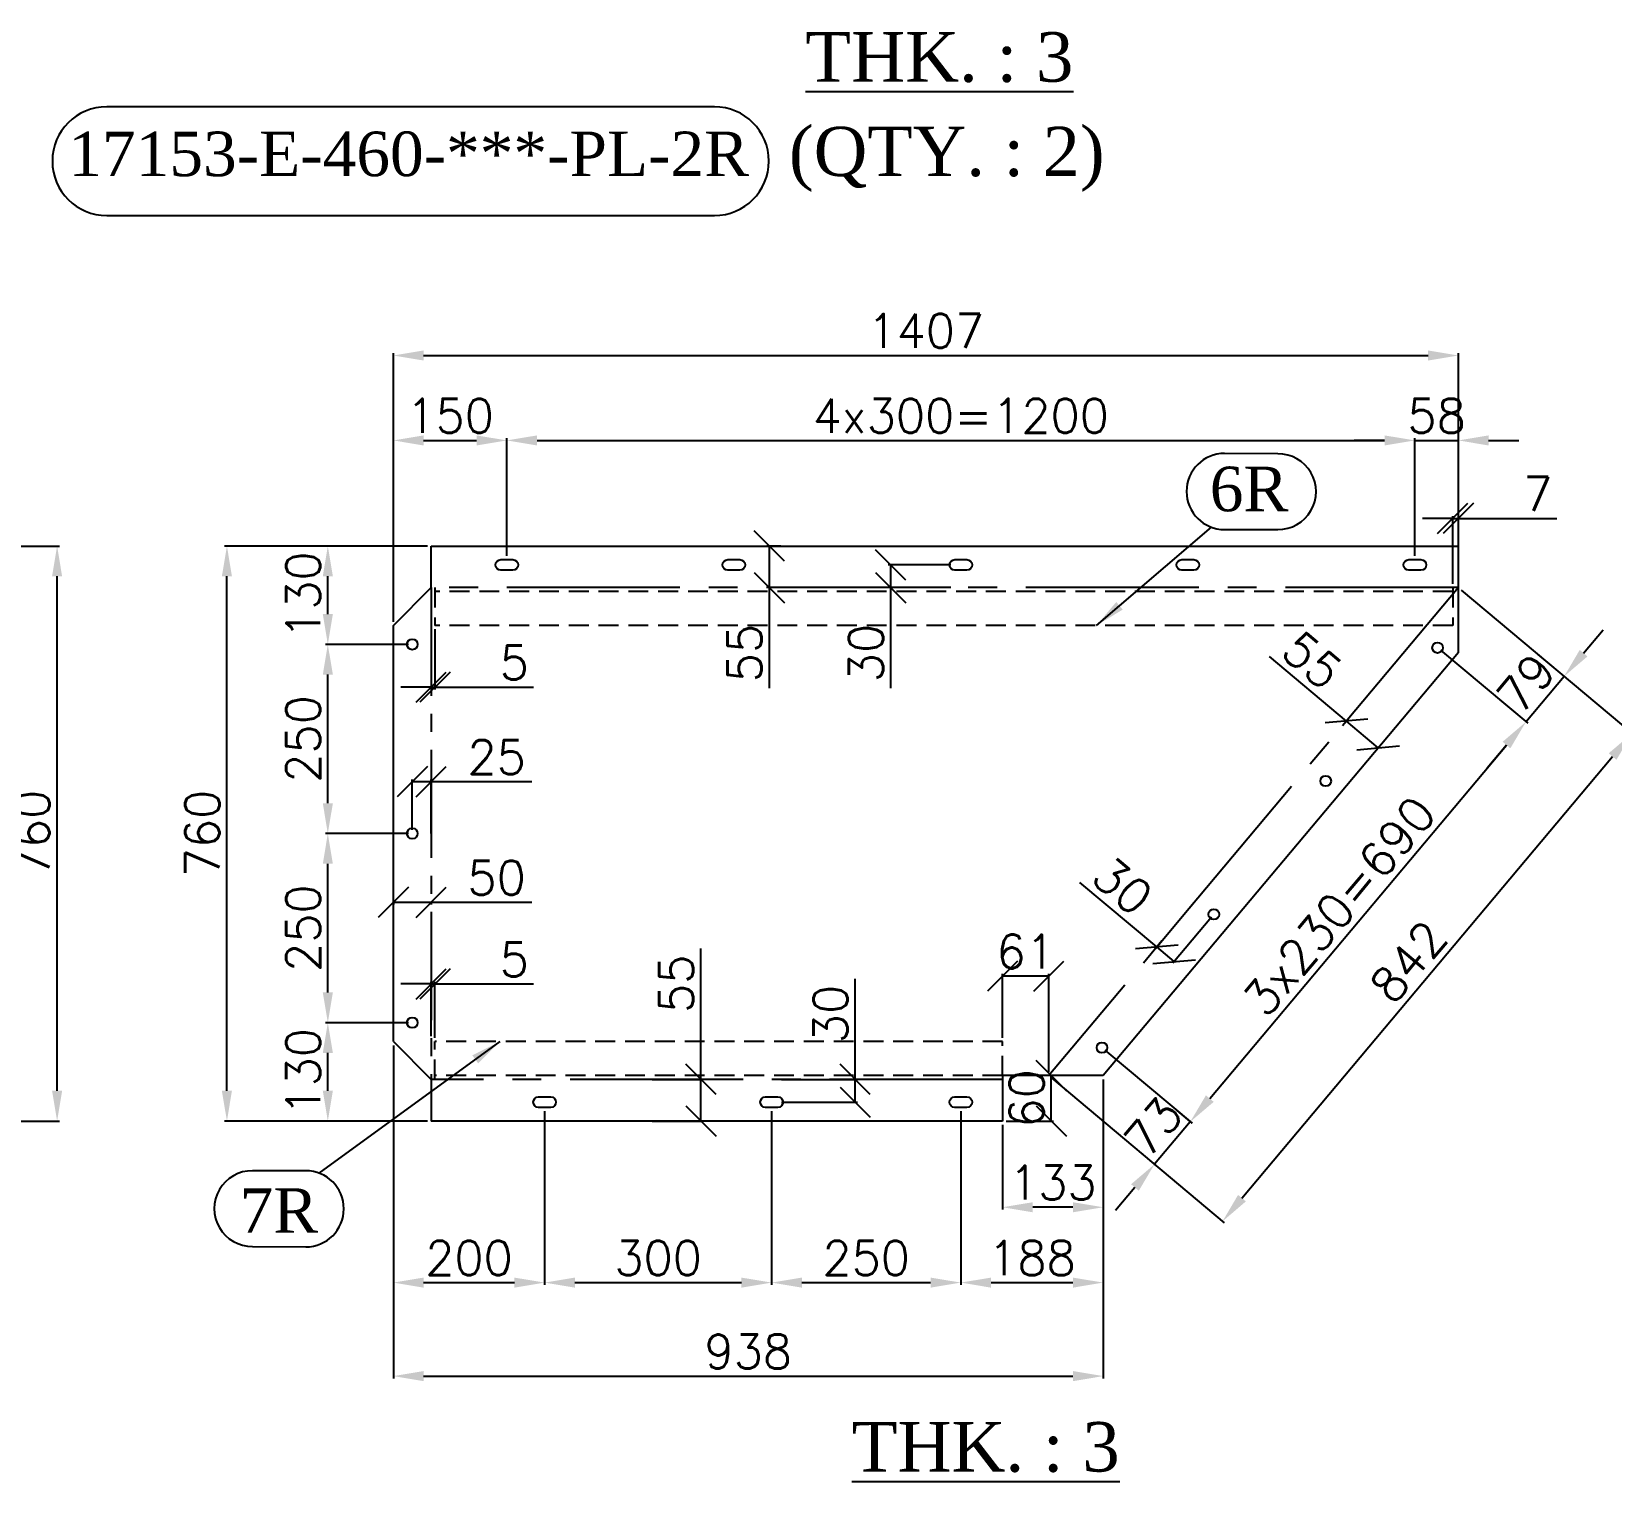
# Model space of a CAD drawing. Header units: inches. Extents: x 212980 to 238967, y -33384 to 2238.
# Drawn here: x 227703 to 229791, y -18086 to -16170 of the extents above; entities that cross this region are included whole.
import ezdxf
from ezdxf.enums import TextEntityAlignment as Align

# ---------------------------------------------------------------- set-up
doc = ezdxf.new("R2010")
doc.units = ezdxf.units.IN
doc.header["$LTSCALE"] = 15
doc.header["$MEASUREMENT"] = 0
for name, pattern in [('CENTER', [50.8, 31.75, -6.35, 6.35, -6.35]), ('CENTER2', [28.575, 19.05, -3.175, 3.175, -3.175]), ('HIDDEN', [0.375, 0.25, -0.125])]:
    doc.linetypes.add(name, pattern=pattern)
doc.layers.get('Defpoints').update_dxf_attribs({"lineweight": 0})
doc.layers.add('2', color=3, linetype='CENTER')
doc.layers.add('5', color=8, linetype='Continuous')
doc.styles.add('ROMANS', font='ROMANS.shx')
doc.styles.add('style7', font='times.ttf', dxfattribs={"height": 24})
doc.dimstyles.new('11', dxfattribs={"dimtxt": 45, "dimasz": 40, "dimexe": 3, "dimexo": 5, "dimgap": 10, "dimtad": 1, "dimdec": 0, "dimdsep": 46, "dimtxsty": 'ROMANS', "dimcen": 2.5, "dimclrd": 6, "dimclre": 6, "dimclrt": 2, "dimadec": 0, "dimazin": 0, "dimtfac": 1, "dimtdec": 0, "dimtmove": 0, "dimatfit": 3, "dimfxl": 1, "dimarcsym": 0})

# ---------------------------------------------------------------- blocks, each defined once
blk = doc.blocks.new('*D309')
at = {"color": 6, "lineweight": -2, "ltscale": 200, "transparency": 16777216}
for p, q in [((227527.7, -16849.6), (227739.7, -16849.6)), ((227736.7, -17569.6), (227736.7, -16889.6)), ((227537.6, -17609.6), (227739.7, -17609.6))]:
    blk.add_line(p, q, dxfattribs=at)
at = {"color": 6, "ltscale": 200, "transparency": 16777216}
for points in [[(227730, -16889.6), (227743.3, -16889.6), (227736.7, -16849.6)], [(227730, -17569.6), (227743.3, -17569.6), (227736.7, -17609.6)]]:
    blk.add_solid(points, dxfattribs=at)
at = {"layer": 'Defpoints', "color": 0, "ltscale": 200, "transparency": 16777216}
for p in [(227522.7, -16849.6), (227736.7, -16849.6), (227532.6, -17609.6)]:
    blk.add_point(p, dxfattribs=at)
at = {"color": 2, "ltscale": 200, "transparency": 16777216, "insert": (227704.2, -17229.6), "char_height": 45, "attachment_point": 5, "rotation": 90, "style": 'ROMANS'}
blk.add_mtext('760', dxfattribs=at)
blk = doc.blocks.new('*D346')
at = {"color": 6, "lineweight": -2, "ltscale": 200, "transparency": 16777216}
for p, q in [((228181, -16949.6), (228181, -16707)), ((228221, -16710), (228290.9, -16710)), ((228330.9, -16862.6), (228330.9, -16707))]:
    blk.add_line(p, q, dxfattribs=at)
at = {"color": 6, "ltscale": 200, "transparency": 16777216}
for points in [[(228221, -16703.4), (228221, -16716.7), (228181, -16710)], [(228290.9, -16703.4), (228290.9, -16716.7), (228330.9, -16710)]]:
    blk.add_solid(points, dxfattribs=at)
at = {"layer": 'Defpoints', "color": 0, "ltscale": 200, "transparency": 16777216}
for p in [(228330.9, -16710), (228330.9, -16867.6), (228181, -16954.6)]:
    blk.add_point(p, dxfattribs=at)
at = {"color": 2, "ltscale": 200, "transparency": 16777216, "insert": (228256, -16677.5), "char_height": 45, "attachment_point": 5, "style": 'ROMANS'}
blk.add_mtext('150', dxfattribs=at)
blk = doc.blocks.new('*D347')
at = {"color": 6, "lineweight": -2, "ltscale": 200, "transparency": 16777216}
for p, q in [((228330.9, -16793.6), (228330.9, -16707)), ((228370.9, -16710), (229490.9, -16710)), ((229530.9, -16862.6), (229530.9, -16707))]:
    blk.add_line(p, q, dxfattribs=at)
at = {"color": 6, "ltscale": 200, "transparency": 16777216}
for points in [[(228370.9, -16703.4), (228370.9, -16716.7), (228330.9, -16710)], [(229490.9, -16703.4), (229490.9, -16716.7), (229530.9, -16710)]]:
    blk.add_solid(points, dxfattribs=at)
at = {"layer": 'Defpoints', "color": 0, "ltscale": 200, "transparency": 16777216}
for p in [(229530.9, -16710), (228330.9, -16798.6), (229530.9, -16867.6)]:
    blk.add_point(p, dxfattribs=at)
at = {"color": 2, "ltscale": 200, "transparency": 16777216, "insert": (228930.9, -16677.5), "char_height": 45, "attachment_point": 5, "style": 'ROMANS'}
blk.add_mtext('4x300=1200', dxfattribs=at)
blk = doc.blocks.new('*D348')
at = {"color": 6, "lineweight": -2, "ltscale": 200, "transparency": 16777216}
for p, q in [((229490.9, -16710), (229450.9, -16710)), ((229530.9, -16862.6), (229530.9, -16707)), ((229530.9, -16710), (229588.4, -16710)), ((229588.4, -16844.6), (229588.4, -16707)), ((229628.4, -16710), (229668.4, -16710))]:
    blk.add_line(p, q, dxfattribs=at)
at = {"color": 6, "ltscale": 200, "transparency": 16777216}
for points in [[(229490.9, -16703.4), (229490.9, -16716.7), (229530.9, -16710)], [(229628.4, -16703.4), (229628.4, -16716.7), (229588.4, -16710)]]:
    blk.add_solid(points, dxfattribs=at)
at = {"layer": 'Defpoints', "color": 0, "ltscale": 200, "transparency": 16777216}
for p in [(229588.4, -16710), (229530.9, -16867.6), (229588.4, -16849.6)]:
    blk.add_point(p, dxfattribs=at)
at = {"color": 2, "ltscale": 200, "transparency": 16777216, "insert": (229559.7, -16677.5), "char_height": 45, "attachment_point": 5, "style": 'ROMANS'}
blk.add_mtext('58', dxfattribs=at)
blk = doc.blocks.new('*D341')
at = {"color": 6, "lineweight": -2, "ltscale": 200, "transparency": 16777216}
for p, q in [((228181, -16762.5), (228181, -16594.8)), ((229588.4, -16762.5), (229588.4, -16594.8)), ((228221, -16597.8), (229548.4, -16597.8))]:
    blk.add_line(p, q, dxfattribs=at)
at = {"color": 6, "ltscale": 200, "transparency": 16777216}
for points in [[(228221, -16591.1), (228221, -16604.4), (228181, -16597.8)], [(229548.4, -16591.1), (229548.4, -16604.4), (229588.4, -16597.8)]]:
    blk.add_solid(points, dxfattribs=at)
at = {"layer": 'Defpoints', "color": 0, "ltscale": 200, "transparency": 16777216}
for p in [(229588.4, -16597.8), (228181, -16767.5), (229588.4, -16767.5)]:
    blk.add_point(p, dxfattribs=at)
at = {"color": 2, "ltscale": 200, "transparency": 16777216, "insert": (228884.7, -16565.3), "char_height": 45, "attachment_point": 5, "style": 'ROMANS'}
blk.add_mtext('1407', dxfattribs=at)
blk = doc.blocks.new('_Oblique')
at = {"color": 0, "linetype": 'ByBlock', "lineweight": -2}
blk.add_line((-0.5, -0.5), (0.5, 0.5), dxfattribs=at)
blk = doc.blocks.new('*D349')
at = {"color": 6, "lineweight": -2, "ltscale": 200, "transparency": 16777216}
for p, q in [((228917.9, -16874.6), (228835.1, -16874.6)), ((228838.1, -16874.6), (228838.1, -16904.6)), ((228917.9, -16904.6), (228835.1, -16904.6)), ((228838.1, -16904.6), (228838.1, -17037.4))]:
    blk.add_line(p, q, dxfattribs=at)
at = {"layer": 'Defpoints', "color": 0, "ltscale": 200, "transparency": 16777216}
for p in [(228922.9, -16874.6), (228838.1, -16904.6), (228922.9, -16904.6)]:
    blk.add_point(p, dxfattribs=at)
at = {"color": 6, "lineweight": -2, "ltscale": 200, "transparency": 16777216, "xscale": 40, "yscale": 40, "zscale": 40}
for p, rotation in [((228838.1, -16874.6), 90), ((228838.1, -16904.6), 270)]:
    blk.add_blockref('_Oblique', p, dxfattribs=dict(at, rotation=rotation))
at = {"color": 2, "ltscale": 200, "transparency": 16777216, "insert": (228805.6, -16991), "char_height": 45, "attachment_point": 5, "rotation": 90, "style": 'ROMANS'}
blk.add_mtext('30', dxfattribs=at)
blk = doc.blocks.new('*D350')
at = {"color": 6, "lineweight": -2, "ltscale": 200, "transparency": 16777216}
for p, q in [((228206, -17224.6), (228206, -17158)), ((228231, -17229.6), (228231, -17158)), ((228206, -17161), (228231, -17161)), ((228231, -17161), (228363.9, -17161))]:
    blk.add_line(p, q, dxfattribs=at)
at = {"layer": 'Defpoints', "color": 0, "ltscale": 200, "transparency": 16777216}
for p in [(228231, -17161), (228206, -17229.6), (228231, -17234.6)]:
    blk.add_point(p, dxfattribs=at)
at = {"color": 6, "lineweight": -2, "ltscale": 200, "transparency": 16777216, "xscale": 40, "yscale": 40, "zscale": 40, "rotation": 180}
blk.add_blockref('_Oblique', (228206, -17161), dxfattribs=at)
at = {"color": 6, "lineweight": -2, "ltscale": 200, "transparency": 16777216, "xscale": 40, "yscale": 40, "zscale": 40}
blk.add_blockref('_Oblique', (228231, -17161), dxfattribs=at)
at = {"color": 2, "ltscale": 200, "transparency": 16777216, "insert": (228317.5, -17128.5), "char_height": 45, "attachment_point": 5, "style": 'ROMANS'}
blk.add_mtext('25', dxfattribs=at)
blk = doc.blocks.new('*D351')
at = {"color": 6, "lineweight": -2, "ltscale": 200, "transparency": 16777216}
for p, q in [((228181, -17320.5), (228181, -17323.5)), ((228181, -17320.5), (228231, -17320.5)), ((228231, -17320.5), (228231, -17323.5)), ((228231, -17320.5), (228363.9, -17320.5))]:
    blk.add_line(p, q, dxfattribs=at)
at = {"layer": 'Defpoints', "color": 0, "ltscale": 200, "transparency": 16777216}
for p in [(228181, -17315.5), (228231, -17315.5), (228231, -17320.5)]:
    blk.add_point(p, dxfattribs=at)
at = {"color": 6, "lineweight": -2, "ltscale": 200, "transparency": 16777216, "xscale": 40, "yscale": 40, "zscale": 40, "rotation": 180}
blk.add_blockref('_Oblique', (228181, -17320.5), dxfattribs=at)
at = {"color": 6, "lineweight": -2, "ltscale": 200, "transparency": 16777216, "xscale": 40, "yscale": 40, "zscale": 40}
blk.add_blockref('_Oblique', (228231, -17320.5), dxfattribs=at)
at = {"color": 2, "ltscale": 200, "transparency": 16777216, "insert": (228317.5, -17288), "char_height": 45, "attachment_point": 5, "style": 'ROMANS'}
blk.add_mtext('50', dxfattribs=at)
blk = doc.blocks.new('*D352')
at = {"color": 6, "lineweight": -2, "ltscale": 200, "transparency": 16777216}
for p, q in [((228201, -17479.6), (228091.4, -17479.6)), ((228094.4, -17569.6), (228094.4, -17519.6)), ((228226, -17609.6), (228091.4, -17609.6))]:
    blk.add_line(p, q, dxfattribs=at)
at = {"color": 6, "ltscale": 200, "transparency": 16777216}
for points in [[(228087.8, -17519.6), (228101.1, -17519.6), (228094.4, -17479.6)], [(228087.8, -17569.6), (228101.1, -17569.6), (228094.4, -17609.6)]]:
    blk.add_solid(points, dxfattribs=at)
at = {"layer": 'Defpoints', "color": 0, "ltscale": 200, "transparency": 16777216}
for p in [(228094.4, -17479.6), (228206, -17479.6), (228231, -17609.6)]:
    blk.add_point(p, dxfattribs=at)
at = {"color": 2, "ltscale": 200, "transparency": 16777216, "insert": (228061.9, -17544.6), "char_height": 45, "attachment_point": 5, "rotation": 90, "style": 'ROMANS'}
blk.add_mtext('130', dxfattribs=at)
blk = doc.blocks.new('*D353')
at = {"color": 6, "lineweight": -2, "ltscale": 200, "transparency": 16777216}
for p, q in [((228201, -17229.6), (228091.4, -17229.6)), ((228094.4, -17439.6), (228094.4, -17269.6)), ((228201, -17479.6), (228091.4, -17479.6))]:
    blk.add_line(p, q, dxfattribs=at)
at = {"color": 6, "ltscale": 200, "transparency": 16777216}
for points in [[(228087.8, -17269.6), (228101.1, -17269.6), (228094.4, -17229.6)], [(228087.8, -17439.6), (228101.1, -17439.6), (228094.4, -17479.6)]]:
    blk.add_solid(points, dxfattribs=at)
at = {"layer": 'Defpoints', "color": 0, "ltscale": 200, "transparency": 16777216}
for p in [(228094.4, -17229.6), (228206, -17229.6), (228206, -17479.6)]:
    blk.add_point(p, dxfattribs=at)
at = {"color": 2, "ltscale": 200, "transparency": 16777216, "insert": (228061.9, -17354.6), "char_height": 45, "attachment_point": 5, "rotation": 90, "style": 'ROMANS'}
blk.add_mtext('250', dxfattribs=at)
blk = doc.blocks.new('*D354')
at = {"color": 6, "lineweight": -2, "ltscale": 200, "transparency": 16777216}
for p, q in [((228201, -16979.6), (228091.4, -16979.6)), ((228094.4, -17189.6), (228094.4, -17019.6)), ((228201, -17229.6), (228091.4, -17229.6))]:
    blk.add_line(p, q, dxfattribs=at)
at = {"color": 6, "ltscale": 200, "transparency": 16777216}
for points in [[(228087.8, -17019.6), (228101.1, -17019.6), (228094.4, -16979.6)], [(228087.8, -17189.6), (228101.1, -17189.6), (228094.4, -17229.6)]]:
    blk.add_solid(points, dxfattribs=at)
at = {"layer": 'Defpoints', "color": 0, "ltscale": 200, "transparency": 16777216}
for p in [(228094.4, -16979.6), (228206, -16979.6), (228206, -17229.6)]:
    blk.add_point(p, dxfattribs=at)
at = {"color": 2, "ltscale": 200, "transparency": 16777216, "insert": (228061.9, -17104.6), "char_height": 45, "attachment_point": 5, "rotation": 90, "style": 'ROMANS'}
blk.add_mtext('250', dxfattribs=at)
blk = doc.blocks.new('*D355')
at = {"color": 6, "lineweight": -2, "ltscale": 200, "transparency": 16777216}
for p, q in [((228226, -16849.6), (228091.4, -16849.6)), ((228094.4, -16939.6), (228094.4, -16889.6)), ((228201, -16979.6), (228091.4, -16979.6))]:
    blk.add_line(p, q, dxfattribs=at)
at = {"color": 6, "ltscale": 200, "transparency": 16777216}
for points in [[(228087.8, -16889.6), (228101.1, -16889.6), (228094.4, -16849.6)], [(228087.8, -16939.6), (228101.1, -16939.6), (228094.4, -16979.6)]]:
    blk.add_solid(points, dxfattribs=at)
at = {"layer": 'Defpoints', "color": 0, "ltscale": 200, "transparency": 16777216}
for p in [(228094.4, -16849.6), (228231, -16849.6), (228206, -16979.6)]:
    blk.add_point(p, dxfattribs=at)
at = {"color": 2, "ltscale": 200, "transparency": 16777216, "insert": (228061.9, -16914.6), "char_height": 45, "attachment_point": 5, "rotation": 90, "style": 'ROMANS'}
blk.add_mtext('130', dxfattribs=at)
blk = doc.blocks.new('*D342')
at = {"color": 6, "lineweight": -2, "ltscale": 200, "transparency": 16777216}
for p, q in [((228124.7, -16849.6), (227958.1, -16849.6)), ((227961.1, -17569.6), (227961.1, -16889.6)), ((228114.8, -17609.6), (227958.1, -17609.6))]:
    blk.add_line(p, q, dxfattribs=at)
at = {"color": 6, "ltscale": 200, "transparency": 16777216}
for points in [[(227954.4, -16889.6), (227967.7, -16889.6), (227961.1, -16849.6)], [(227954.4, -17569.6), (227967.7, -17569.6), (227961.1, -17609.6)]]:
    blk.add_solid(points, dxfattribs=at)
at = {"layer": 'Defpoints', "color": 0, "ltscale": 200, "transparency": 16777216}
for p in [(227961.1, -16849.6), (228129.7, -16849.6), (228119.8, -17609.6)]:
    blk.add_point(p, dxfattribs=at)
at = {"color": 2, "ltscale": 200, "transparency": 16777216, "insert": (227928.6, -17229.6), "char_height": 45, "attachment_point": 5, "rotation": 90, "style": 'ROMANS'}
blk.add_mtext('760', dxfattribs=at)
blk = doc.blocks.new('*D356')
at = {"color": 6, "lineweight": -2, "ltscale": 200, "transparency": 16777216}
for p, q in [((228181, -17509.6), (228181, -17826.1)), ((228380.9, -17596.6), (228380.9, -17826.1)), ((228221, -17823.1), (228340.9, -17823.1))]:
    blk.add_line(p, q, dxfattribs=at)
at = {"color": 6, "ltscale": 200, "transparency": 16777216}
for points in [[(228221, -17816.5), (228221, -17829.8), (228181, -17823.1)], [(228340.9, -17816.5), (228340.9, -17829.8), (228380.9, -17823.1)]]:
    blk.add_solid(points, dxfattribs=at)
at = {"layer": 'Defpoints', "color": 0, "ltscale": 200, "transparency": 16777216}
for p in [(228181, -17504.6), (228380.9, -17591.6), (228380.9, -17823.1)]:
    blk.add_point(p, dxfattribs=at)
at = {"color": 2, "ltscale": 200, "transparency": 16777216, "insert": (228281, -17790.6), "char_height": 45, "attachment_point": 5, "style": 'ROMANS'}
blk.add_mtext('200', dxfattribs=at)
blk = doc.blocks.new('*D357')
at = {"color": 6, "lineweight": -2, "ltscale": 200, "transparency": 16777216}
for p, q in [((228380.9, -17596.6), (228380.9, -17826.1)), ((228680.9, -17596.6), (228680.9, -17826.1)), ((228420.9, -17823.1), (228640.9, -17823.1))]:
    blk.add_line(p, q, dxfattribs=at)
at = {"color": 6, "ltscale": 200, "transparency": 16777216}
for points in [[(228420.9, -17816.5), (228420.9, -17829.8), (228380.9, -17823.1)], [(228640.9, -17816.5), (228640.9, -17829.8), (228680.9, -17823.1)]]:
    blk.add_solid(points, dxfattribs=at)
at = {"layer": 'Defpoints', "color": 0, "ltscale": 200, "transparency": 16777216}
for p in [(228380.9, -17591.6), (228680.9, -17591.6), (228680.9, -17823.1)]:
    blk.add_point(p, dxfattribs=at)
at = {"color": 2, "ltscale": 200, "transparency": 16777216, "insert": (228530.9, -17790.6), "char_height": 45, "attachment_point": 5, "style": 'ROMANS'}
blk.add_mtext('300', dxfattribs=at)
blk = doc.blocks.new('*D358')
at = {"color": 6, "lineweight": -2, "ltscale": 200, "transparency": 16777216}
for p, q in [((228680.9, -17596.6), (228680.9, -17826.1)), ((228930.9, -17596.6), (228930.9, -17826.1)), ((228720.9, -17823.1), (228890.9, -17823.1))]:
    blk.add_line(p, q, dxfattribs=at)
at = {"color": 6, "ltscale": 200, "transparency": 16777216}
for points in [[(228720.9, -17816.5), (228720.9, -17829.8), (228680.9, -17823.1)], [(228890.9, -17816.5), (228890.9, -17829.8), (228930.9, -17823.1)]]:
    blk.add_solid(points, dxfattribs=at)
at = {"layer": 'Defpoints', "color": 0, "ltscale": 200, "transparency": 16777216}
for p in [(228680.9, -17591.6), (228930.9, -17591.6), (228930.9, -17823.1)]:
    blk.add_point(p, dxfattribs=at)
at = {"color": 2, "ltscale": 200, "transparency": 16777216, "insert": (228805.9, -17790.6), "char_height": 45, "attachment_point": 5, "style": 'ROMANS'}
blk.add_mtext('250', dxfattribs=at)
blk = doc.blocks.new('*D359')
at = {"color": 6, "lineweight": -2, "ltscale": 200, "transparency": 16777216}
for p, q in [((229119, -17554.6), (229119, -17826.1)), ((228930.9, -17596.6), (228930.9, -17826.1)), ((228970.9, -17823.1), (229079, -17823.1))]:
    blk.add_line(p, q, dxfattribs=at)
at = {"color": 6, "ltscale": 200, "transparency": 16777216}
for points in [[(228970.9, -17816.5), (228970.9, -17829.8), (228930.9, -17823.1)], [(229079, -17816.5), (229079, -17829.8), (229119, -17823.1)]]:
    blk.add_solid(points, dxfattribs=at)
at = {"layer": 'Defpoints', "color": 0, "ltscale": 200, "transparency": 16777216}
for p in [(229119, -17549.6), (228930.9, -17591.6), (229119, -17823.1)]:
    blk.add_point(p, dxfattribs=at)
at = {"color": 2, "ltscale": 200, "transparency": 16777216, "insert": (229025, -17790.6), "char_height": 45, "attachment_point": 5, "style": 'ROMANS'}
blk.add_mtext('188', dxfattribs=at)
blk = doc.blocks.new('*D360')
at = {"color": 6, "lineweight": -2, "ltscale": 200, "transparency": 16777216}
for p, q in [((229114, -17549.6), (229047.4, -17549.6)), ((229050.4, -17609.6), (229050.4, -17549.6)), ((228991, -17609.6), (229053.4, -17609.6))]:
    blk.add_line(p, q, dxfattribs=at)
at = {"layer": 'Defpoints', "color": 0, "ltscale": 200, "transparency": 16777216}
for p in [(229050.4, -17549.6), (229119, -17549.6), (228986, -17609.6)]:
    blk.add_point(p, dxfattribs=at)
at = {"color": 6, "lineweight": -2, "ltscale": 200, "transparency": 16777216, "xscale": 40, "yscale": 40, "zscale": 40}
for p, rotation in [((229050.4, -17549.6), 90), ((229050.4, -17609.6), 270)]:
    blk.add_blockref('_Oblique', p, dxfattribs=dict(at, rotation=rotation))
at = {"color": 2, "ltscale": 200, "transparency": 16777216, "insert": (229017.9, -17579.6), "char_height": 45, "attachment_point": 5, "rotation": 90, "style": 'ROMANS'}
blk.add_mtext('60', dxfattribs=at)
blk = doc.blocks.new('*D343')
at = {"color": 6, "lineweight": -2, "ltscale": 200, "transparency": 16777216}
for p, q in [((228181, -17691.9), (228181, -17949.7)), ((229119, -17691.9), (229119, -17949.7)), ((228221, -17946.7), (229079, -17946.7))]:
    blk.add_line(p, q, dxfattribs=at)
at = {"color": 6, "ltscale": 200, "transparency": 16777216}
for points in [[(228221, -17940), (228221, -17953.4), (228181, -17946.7)], [(229079, -17940), (229079, -17953.4), (229119, -17946.7)]]:
    blk.add_solid(points, dxfattribs=at)
at = {"layer": 'Defpoints', "color": 0, "ltscale": 200, "transparency": 16777216}
for p in [(228181, -17686.9), (229119, -17686.9), (229119, -17946.7)]:
    blk.add_point(p, dxfattribs=at)
at = {"color": 2, "ltscale": 200, "transparency": 16777216, "insert": (228650, -17914.2), "char_height": 45, "attachment_point": 5, "style": 'ROMANS'}
blk.add_mtext('938', dxfattribs=at)
blk = doc.blocks.new('*D361')
at = {"color": 6, "lineweight": -2, "ltscale": 200, "transparency": 16777216}
for p, q in [((229592.3, -16907.8), (229820.3, -17099.1)), ((229302.4, -17711.5), (229792.2, -17127.8)), ((229051, -17552.8), (229279, -17744.1))]:
    blk.add_line(p, q, dxfattribs=at)
at = {"color": 6, "ltscale": 200, "transparency": 16777216}
for points in [[(229787.1, -17123.5), (229797.3, -17132.1), (229818, -17097.2)], [(229297.3, -17707.2), (229307.6, -17715.8), (229276.7, -17742.2)]]:
    blk.add_solid(points, dxfattribs=at)
at = {"layer": 'Defpoints', "color": 0, "ltscale": 200, "transparency": 16777216}
for p in [(229588.4, -16904.6), (229818, -17097.2), (229047.2, -17549.6)]:
    blk.add_point(p, dxfattribs=at)
at = {"color": 2, "ltscale": 200, "transparency": 16777216, "insert": (229522.4, -17398.8), "char_height": 45, "attachment_point": 5, "rotation": 50, "style": 'ROMANS'}
blk.add_mtext('842', dxfattribs=at)
blk = doc.blocks.new('*D362')
at = {"color": 6, "lineweight": -2, "ltscale": 200, "transparency": 16777216}
for p, q in [((229564.8, -16987.2), (229680, -17083.9)), ((229259.9, -17579.9), (229652, -17112.6)), ((229121.3, -17515.8), (229236.5, -17612.5))]:
    blk.add_line(p, q, dxfattribs=at)
at = {"color": 6, "ltscale": 200, "transparency": 16777216}
for points in [[(229646.9, -17108.3), (229657.1, -17116.9), (229677.7, -17082)], [(229254.8, -17575.6), (229265, -17584.2), (229234.2, -17610.5)]]:
    blk.add_solid(points, dxfattribs=at)
at = {"layer": 'Defpoints', "color": 0, "ltscale": 200, "transparency": 16777216}
for p in [(229561, -16984), (229677.7, -17082), (229117.4, -17512.6)]:
    blk.add_point(p, dxfattribs=at)
at = {"color": 2, "ltscale": 200, "transparency": 16777216, "insert": (229431, -17325.4), "char_height": 45, "attachment_point": 5, "rotation": 50, "style": 'ROMANS'}
blk.add_mtext('3x230=690', dxfattribs=at)
blk = doc.blocks.new('*D344')
at = {"color": 6, "lineweight": -2, "ltscale": 200, "transparency": 16777216}
for p, q in [((229259.9, -17580), (229285.7, -17549.4)), ((229216.2, -17595.5), (229236.4, -17612.5)), ((229234.1, -17610.6), (229186.8, -17666.8)), ((229168.9, -17651.7), (229189.1, -17668.7)), ((229161, -17697.4), (229135.3, -17728))]:
    blk.add_line(p, q, dxfattribs=at)
at = {"color": 6, "ltscale": 200, "transparency": 16777216}
for points in [[(229254.8, -17575.7), (229265, -17584.3), (229234.1, -17610.6)], [(229155.9, -17693.1), (229166.1, -17701.7), (229186.8, -17666.8)]]:
    blk.add_solid(points, dxfattribs=at)
at = {"layer": 'Defpoints', "color": 0, "ltscale": 200, "transparency": 16777216}
for p in [(229212.4, -17592.2), (229165, -17648.4), (229186.8, -17666.8)]:
    blk.add_point(p, dxfattribs=at)
at = {"color": 2, "ltscale": 200, "transparency": 16777216, "insert": (229185.6, -17617.7), "char_height": 45, "attachment_point": 5, "rotation": 49.8969, "style": 'ROMANS'}
blk.add_mtext('73', dxfattribs=at)
blk = doc.blocks.new('*D345')
at = {"color": 6, "lineweight": -2, "ltscale": 200, "transparency": 16777216}
for p, q in [((229753.9, -16991.2), (229779.6, -16960.5)), ((229693.6, -16992.8), (229730.4, -17023.7)), ((229677.7, -17082), (229728.2, -17021.8)), ((229643.1, -17053), (229680, -17083.9)), ((229652, -17112.6), (229626.3, -17143.2))]:
    blk.add_line(p, q, dxfattribs=at)
at = {"color": 6, "ltscale": 200, "transparency": 16777216}
for points in [[(229748.8, -16986.9), (229759, -16995.5), (229728.2, -17021.8)], [(229646.9, -17108.3), (229657.1, -17116.9), (229677.7, -17082)]]:
    blk.add_solid(points, dxfattribs=at)
at = {"layer": 'Defpoints', "color": 0, "ltscale": 200, "transparency": 16777216}
for p in [(229689.8, -16989.6), (229728.2, -17021.8), (229639.3, -17049.7)]:
    blk.add_point(p, dxfattribs=at)
at = {"color": 2, "ltscale": 200, "transparency": 16777216, "insert": (229678, -17031), "char_height": 45, "attachment_point": 5, "rotation": 50, "style": 'ROMANS'}
blk.add_mtext('79', dxfattribs=at)
blk = doc.blocks.new('*D363')
at = {"color": 6, "lineweight": -2, "ltscale": 200, "transparency": 16777216}
for p, q in [((229440.5, -17080.9), (229338.7, -16995.5)), ((229435.5, -17086.9), (229442.4, -17078.6)), ((229482.6, -17116.3), (229440.5, -17080.9)), ((229477.6, -17122.2), (229484.5, -17114))]:
    blk.add_line(p, q, dxfattribs=at)
at = {"layer": 'Defpoints', "color": 0, "ltscale": 200, "transparency": 16777216}
for p in [(229432.3, -17090.7), (229440.5, -17080.9), (229474.4, -17126)]:
    blk.add_point(p, dxfattribs=at)
at = {"color": 6, "lineweight": -2, "ltscale": 200, "transparency": 16777216, "xscale": 40, "yscale": 40, "zscale": 40}
for p, rotation in [((229440.5, -17080.9), 140.0000000000208), ((229482.6, -17116.3), 320.0000000000208)]:
    blk.add_blockref('_Oblique', p, dxfattribs=dict(at, rotation=rotation))
at = {"color": 2, "ltscale": 200, "transparency": 16777216, "insert": (229395.2, -17000.5), "char_height": 45, "attachment_point": 5, "rotation": 320, "style": 'ROMANS'}
blk.add_mtext('55', dxfattribs=at)
blk = doc.blocks.new('*D364')
at = {"color": 6, "lineweight": -2, "ltscale": 200, "transparency": 16777216}
for p, q in [((229189.9, -17379.5), (229088.2, -17294.1)), ((229239.1, -17320.9), (229188, -17381.8)), ((229262.1, -17340.2), (229211, -17401.1)), ((229212.9, -17398.8), (229189.9, -17379.5))]:
    blk.add_line(p, q, dxfattribs=at)
at = {"layer": 'Defpoints', "color": 0, "ltscale": 200, "transparency": 16777216}
for p in [(229242.3, -17317.1), (229265.3, -17336.4), (229189.9, -17379.5)]:
    blk.add_point(p, dxfattribs=at)
at = {"color": 6, "lineweight": -2, "ltscale": 200, "transparency": 16777216, "xscale": 40, "yscale": 40, "zscale": 40}
for p, rotation in [((229189.9, -17379.5), 140.0000000000413), ((229212.9, -17398.8), 320.0000000000413)]:
    blk.add_blockref('_Oblique', p, dxfattribs=dict(at, rotation=rotation))
at = {"color": 2, "ltscale": 200, "transparency": 16777216, "insert": (229144.6, -17299), "char_height": 45, "attachment_point": 5, "rotation": 320, "style": 'ROMANS'}
blk.add_mtext('30', dxfattribs=at)
blk = doc.blocks.new('*D365')
at = {"color": 6, "lineweight": -2, "ltscale": 200, "transparency": 16777216}
for p, q in [((228587.4, -17554.6), (228587.4, -17381.7)), ((228523, -17554.6), (228590.4, -17554.6)), ((228587.4, -17609.6), (228587.4, -17554.6)), ((228523, -17609.6), (228590.4, -17609.6))]:
    blk.add_line(p, q, dxfattribs=at)
at = {"layer": 'Defpoints', "color": 0, "ltscale": 200, "transparency": 16777216}
for p in [(228518, -17554.6), (228518, -17609.6), (228587.4, -17609.6)]:
    blk.add_point(p, dxfattribs=at)
at = {"color": 6, "lineweight": -2, "ltscale": 200, "transparency": 16777216, "xscale": 40, "yscale": 40, "zscale": 40}
for p, rotation in [((228587.4, -17554.6), 90), ((228587.4, -17609.6), 270)]:
    blk.add_blockref('_Oblique', p, dxfattribs=dict(at, rotation=rotation))
at = {"color": 2, "ltscale": 200, "transparency": 16777216, "insert": (228554.9, -17428.1), "char_height": 45, "attachment_point": 5, "rotation": 90, "style": 'ROMANS'}
blk.add_mtext('55', dxfattribs=at)
blk = doc.blocks.new('*D366')
at = {"color": 6, "lineweight": -2, "ltscale": 200, "transparency": 16777216}
for p, q in [((228791.3, -17554.6), (228791.3, -17421.7)), ((228693.9, -17554.6), (228794.3, -17554.6)), ((228791.3, -17584.6), (228791.3, -17554.6)), ((228693.9, -17584.6), (228794.3, -17584.6))]:
    blk.add_line(p, q, dxfattribs=at)
at = {"layer": 'Defpoints', "color": 0, "ltscale": 200, "transparency": 16777216}
for p in [(228688.9, -17554.6), (228791.3, -17554.6), (228688.9, -17584.6)]:
    blk.add_point(p, dxfattribs=at)
at = {"color": 6, "lineweight": -2, "ltscale": 200, "transparency": 16777216, "xscale": 40, "yscale": 40, "zscale": 40}
for p, rotation in [((228791.3, -17554.6), 90), ((228791.3, -17584.6), 270)]:
    blk.add_blockref('_Oblique', p, dxfattribs=dict(at, rotation=rotation))
at = {"color": 2, "ltscale": 200, "transparency": 16777216, "insert": (228758.8, -17468.1), "char_height": 45, "attachment_point": 5, "rotation": 90, "style": 'ROMANS'}
blk.add_mtext('30', dxfattribs=at)
blk = doc.blocks.new('*D367')
at = {"color": 6, "lineweight": -2, "ltscale": 200, "transparency": 16777216}
for p, q in [((228693.1, -16849.6), (228674.7, -16849.6)), ((228677.7, -16849.6), (228677.7, -16904.6)), ((228693.1, -16904.6), (228674.7, -16904.6)), ((228677.7, -16904.6), (228677.7, -17037.4))]:
    blk.add_line(p, q, dxfattribs=at)
at = {"layer": 'Defpoints', "color": 0, "ltscale": 200, "transparency": 16777216}
for p in [(228698.1, -16849.6), (228677.7, -16904.6), (228698.1, -16904.6)]:
    blk.add_point(p, dxfattribs=at)
at = {"color": 6, "lineweight": -2, "ltscale": 200, "transparency": 16777216, "xscale": 40, "yscale": 40, "zscale": 40}
for p, rotation in [((228677.7, -16849.6), 90), ((228677.7, -16904.6), 270)]:
    blk.add_blockref('_Oblique', p, dxfattribs=dict(at, rotation=rotation))
at = {"color": 2, "ltscale": 200, "transparency": 16777216, "insert": (228645.2, -16991), "char_height": 45, "attachment_point": 5, "rotation": 90, "style": 'ROMANS'}
blk.add_mtext('55', dxfattribs=at)
blk = doc.blocks.new('*D368')
at = {"color": 6, "lineweight": -2, "ltscale": 200, "transparency": 16777216}
for p, q in [((228986, -17499.6), (228986, -17415.1)), ((229047.2, -17418.1), (228986, -17418.1)), ((229047.2, -17544.6), (229047.2, -17415.1))]:
    blk.add_line(p, q, dxfattribs=at)
at = {"layer": 'Defpoints', "color": 0, "ltscale": 200, "transparency": 16777216}
for p in [(228986, -17418.1), (228986, -17504.6), (229047.2, -17549.6)]:
    blk.add_point(p, dxfattribs=at)
at = {"color": 6, "lineweight": -2, "ltscale": 200, "transparency": 16777216, "xscale": 40, "yscale": 40, "zscale": 40, "rotation": 180}
blk.add_blockref('_Oblique', (228986, -17418.1), dxfattribs=at)
at = {"color": 6, "lineweight": -2, "ltscale": 200, "transparency": 16777216, "xscale": 40, "yscale": 40, "zscale": 40}
blk.add_blockref('_Oblique', (229047.2, -17418.1), dxfattribs=at)
at = {"color": 2, "ltscale": 200, "transparency": 16777216, "insert": (229016.6, -17385.6), "char_height": 45, "attachment_point": 5, "style": 'ROMANS'}
blk.add_mtext('61', dxfattribs=at)
blk = doc.blocks.new('*D369')
at = {"color": 6, "lineweight": -2, "ltscale": 200, "transparency": 16777216}
for p, q in [((228231, -17428.4), (228191, -17428.4)), ((228231, -17497.6), (228231, -17425.4)), ((228231, -17428.4), (228236, -17428.4)), ((228236, -17499.6), (228236, -17425.4)), ((228236, -17428.4), (228366, -17428.4))]:
    blk.add_line(p, q, dxfattribs=at)
at = {"layer": 'Defpoints', "color": 0, "ltscale": 200, "transparency": 16777216}
for p in [(228236, -17428.4), (228231, -17502.6), (228236, -17504.6)]:
    blk.add_point(p, dxfattribs=at)
at = {"color": 6, "lineweight": -2, "ltscale": 200, "transparency": 16777216, "xscale": 40, "yscale": 40, "zscale": 40}
blk.add_blockref('_Oblique', (228231, -17428.4), dxfattribs=at)
at = {"color": 6, "lineweight": -2, "ltscale": 200, "transparency": 16777216, "xscale": 40, "yscale": 40, "zscale": 40, "rotation": 180}
blk.add_blockref('_Oblique', (228236, -17428.4), dxfattribs=at)
at = {"color": 2, "ltscale": 200, "transparency": 16777216, "insert": (228341, -17395.9), "char_height": 45, "attachment_point": 5, "style": 'ROMANS'}
blk.add_mtext('5', dxfattribs=at)
blk = doc.blocks.new('*D370')
at = {"color": 6, "lineweight": -2, "ltscale": 200, "transparency": 16777216}
for p, q in [((228231, -16967.3), (228231, -17039.1)), ((228236, -16959.6), (228236, -17039.1)), ((228231, -17036.1), (228191, -17036.1)), ((228231, -17036.1), (228236, -17036.1)), ((228236, -17036.1), (228366, -17036.1))]:
    blk.add_line(p, q, dxfattribs=at)
at = {"layer": 'Defpoints', "color": 0, "ltscale": 200, "transparency": 16777216}
for p in [(228231, -16962.3), (228236, -16954.6), (228236, -17036.1)]:
    blk.add_point(p, dxfattribs=at)
at = {"color": 6, "lineweight": -2, "ltscale": 200, "transparency": 16777216, "xscale": 40, "yscale": 40, "zscale": 40}
blk.add_blockref('_Oblique', (228231, -17036.1), dxfattribs=at)
at = {"color": 6, "lineweight": -2, "ltscale": 200, "transparency": 16777216, "xscale": 40, "yscale": 40, "zscale": 40, "rotation": 180}
blk.add_blockref('_Oblique', (228236, -17036.1), dxfattribs=at)
at = {"color": 2, "ltscale": 200, "transparency": 16777216, "insert": (228341, -17003.6), "char_height": 45, "attachment_point": 5, "style": 'ROMANS'}
blk.add_mtext('5', dxfattribs=at)
blk = doc.blocks.new('*D371')
at = {"color": 6, "lineweight": -2, "ltscale": 200, "transparency": 16777216}
for p, q in [((228986, -17614.6), (228986, -17726.5)), ((229119, -17663.9), (229119, -17726.5)), ((229079, -17723.5), (229026, -17723.5))]:
    blk.add_line(p, q, dxfattribs=at)
at = {"color": 6, "ltscale": 200, "transparency": 16777216}
for points in [[(229026, -17716.9), (229026, -17730.2), (228986, -17723.5)], [(229079, -17716.9), (229079, -17730.2), (229119, -17723.5)]]:
    blk.add_solid(points, dxfattribs=at)
at = {"layer": 'Defpoints', "color": 0, "ltscale": 200, "transparency": 16777216}
for p in [(228986, -17609.6), (229119, -17658.9), (228986, -17723.5)]:
    blk.add_point(p, dxfattribs=at)
at = {"color": 2, "ltscale": 200, "transparency": 16777216, "insert": (229052.5, -17691), "char_height": 45, "attachment_point": 5, "style": 'ROMANS'}
blk.add_mtext('133', dxfattribs=at)
blk = doc.blocks.new('*D373')
at = {"color": 6, "lineweight": -2, "ltscale": 200, "transparency": 16777216}
for p, q in [((229581, -16813.1), (229541, -16813.1)), ((229581, -16899.6), (229581, -16810.1)), ((229581, -16813.1), (229588.4, -16813.1)), ((229588.4, -16888), (229588.4, -16810.1)), ((229588.4, -16813.1), (229718.4, -16813.1))]:
    blk.add_line(p, q, dxfattribs=at)
at = {"layer": 'Defpoints', "color": 0, "ltscale": 200, "transparency": 16777216}
for p in [(229588.4, -16813.1), (229581, -16904.6), (229588.4, -16893)]:
    blk.add_point(p, dxfattribs=at)
at = {"color": 6, "lineweight": -2, "ltscale": 200, "transparency": 16777216, "xscale": 40, "yscale": 40, "zscale": 40}
blk.add_blockref('_Oblique', (229581, -16813.1), dxfattribs=at)
at = {"color": 6, "lineweight": -2, "ltscale": 200, "transparency": 16777216, "xscale": 40, "yscale": 40, "zscale": 40, "rotation": 180}
blk.add_blockref('_Oblique', (229588.4, -16813.1), dxfattribs=at)
at = {"color": 2, "ltscale": 200, "transparency": 16777216, "insert": (229693.4, -16780.6), "char_height": 45, "attachment_point": 5, "style": 'ROMANS'}
blk.add_mtext('7', dxfattribs=at)

msp = doc.modelspace()

# ---------------------------------------------------------------- linework, layer by layer
for p, q in [((228231.02, -16849.58), (229588.44, -16849.58)), ((229588.44, -16990.14), (229588.44, -16849.58)), ((228181.02, -16954.58), (228231.02, -16904.58)), ((228181.02, -17504.58), (228181.02, -16954.58)), ((229588.44, -16990.14), (229119.02, -17549.58)), ((228181.02, -17504.58), (228231.02, -17554.58)), ((229119.02, -17549.58), (228986.02, -17549.58)), ((228986.02, -17609.58), (228231.02, -17609.58))]:
    msp.add_line(p, q)
at = {"color": 7, "ltscale": 200}
for p, q in [((228231.02, -16904.58), (228231.02, -16849.58)), ((228231.02, -17554.58), (228231.02, -17609.58)), ((228986.02, -17549.58), (228986.02, -17609.58))]:
    msp.add_line(p, q, dxfattribs=at)
at = {"color": 3, "linetype": 'CENTER2', "ltscale": 0.8}
for p, q in [((229588.44, -16904.58), (228231.02, -16904.58)), ((229588.44, -16904.58), (229047.22, -17549.58)), ((228986.02, -17554.58), (228231.02, -17554.58))]:
    msp.add_line(p, q, dxfattribs=at)
at = {"color": 3, "linetype": 'CENTER2', "ltscale": 0.5}
msp.add_line((228231.02, -16904.58), (228231.02, -17554.58), dxfattribs=at)
at = {"color": 42, "linetype": 'HIDDEN', "ltscale": 7}
for p, q in [((228236.02, -16904.58), (228236.02, -16954.58)), ((229581.02, -16909.58), (228236.02, -16909.58)), ((229581.02, -16904.58), (229581.02, -16954.58)), ((229581.02, -16954.58), (228236.02, -16954.58)), ((228986.02, -17504.58), (228236.02, -17504.58)), ((228236.02, -17554.58), (228236.02, -17504.58)), ((228986.02, -17549.58), (228986.02, -17504.58)), ((228986.02, -17549.58), (228236.02, -17549.58))]:
    msp.add_line(p, q, dxfattribs=at)
for points in [[(228338.94, -16867.58, -1), (228338.94, -16881.58), (228322.94, -16881.58, -1), (228322.94, -16867.58)], [(228638.94, -16867.58, -1), (228638.94, -16881.58), (228622.94, -16881.58, -1), (228622.94, -16867.58)], [(228938.94, -16867.58, -1), (228938.94, -16881.58), (228922.94, -16881.58, -1), (228922.94, -16867.58)], [(229238.94, -16867.58, -1), (229238.94, -16881.58), (229222.94, -16881.58, -1), (229222.94, -16867.58)], [(229538.94, -16867.58, -1), (229538.94, -16881.58), (229522.94, -16881.58, -1), (229522.94, -16867.58)], [(228388.94, -17577.58, -1), (228388.94, -17591.58), (228372.94, -17591.58, -1), (228372.94, -17577.58)], [(228688.94, -17577.58, -1), (228688.94, -17591.58), (228672.94, -17591.58, -1), (228672.94, -17577.58)], [(228938.94, -17577.58, -1), (228938.94, -17591.58), (228922.94, -17591.58, -1), (228922.94, -17577.58)]]:
    msp.add_lwpolyline(points, format="xyb", close=True)
at = {"color": 7, "ltscale": 200}
for centre in [(228206.02, -16979.58), (229560.95, -16984.01), (229413.11, -17160.2), (228206.02, -17229.58), (229265.27, -17336.39), (228206.02, -17479.58), (229117.43, -17512.58)]:
    msp.add_circle(centre, 7, dxfattribs=at)
at = {"layer": '2', "color": 8, "linetype": 'ByBlock'}
for points in [[(229349.99, -16727.66), (229279.52, -16727.1, 1), (229279.52, -16827.8), (229349.99, -16827.8, 1.0056195), (229349.99, -16727.66)], [(227994.75, -17775.38), (228065.22, -17775.94, 1), (228065.22, -17675.24), (227994.75, -17675.24, 1.0056195), (227994.75, -17775.38)]]:
    msp.add_lwpolyline(points, format="xyb", dxfattribs=at)
at = {"layer": '5', "color": 6}
msp.add_lwpolyline([(227802.26, -16412.74), (228605.29, -16412.74, 1), (228605.29, -16269.01), (227802.26, -16269.01, 1)], format="xyb", close=True, dxfattribs=at)

# ---------------------------------------------------------------- texts
at = {"layer": '5', "color": 2, "style": 'style7'}
for p in [(228725.47, -16235.85), (228786.73, -18072.79)]:
    msp.add_text('%%UTHK. : 3', height=65.45, dxfattribs=at).set_placement(p)
for s, height, p in [('17153-E-460-***-PL-2R', 58.905, (228201.34, -16331.26)), ('(QTY. : 2)', 65, (228912.35, -16327.92)), ('6R', 58.905, (229311.8, -16774.11)), ('7R', 58.905, (228029.71, -17727.78))]:
    msp.add_text(s, height=height, dxfattribs=at).set_placement(p, align=Align.MIDDLE_CENTER)

# ---------------------------------------------------------------- dimensions: what is measured, and where the dimension line sits
at = {"color": 7, "ltscale": 200}
for base, p1, p2, angle, picture, middle in [((229588.44, -16597.75), (228181.02, -16767.52), (229588.44, -16767.52), 180, '*D341', (228884.73, -16565.25)), ((228330.94, -16710.02), (228181.02, -16954.58), (228330.94, -16867.58), 180, '*D346', (228255.98, -16677.52)), ((227736.65, -16849.58), (227532.61, -17609.58), (227522.65, -16849.58), 90, '*D309', (227704.15, -17229.58)), ((227961.08, -16849.58), (228119.79, -17609.58), (228129.74, -16849.58), 90, '*D342', (227928.58, -17229.58)), ((228094.42, -17479.58), (228231.02, -17609.58), (228206.02, -17479.58), 90, '*D352', (228061.92, -17544.58)), ((228380.94, -17823.13), (228181.02, -17504.58), (228380.94, -17591.58), 180, '*D356', (228280.98, -17790.63)), ((228986.02, -17723.53), (229119.02, -17658.85), (228986.02, -17609.58), 180, '*D371', (229052.52, -17691.03)), ((229119.02, -17946.7), (228181.02, -17686.94), (229119.02, -17686.94), 180, '*D343', (228650.02, -17914.2))]:
    dim = msp.add_linear_dim(base=base, p1=p1, p2=p2, angle=angle, dimstyle='11', dxfattribs=at)
    dim.commit()
    dim.dimension.update_dxf_attribs({"geometry": picture, "text_midpoint": middle})
dim = msp.add_linear_dim(base=(229530.94, -16710.02), p1=(228330.94, -16798.59), p2=(229530.94, -16867.58), angle=180, text='4x300=<>', dimstyle='11', override={"dimtmove": 1}, dxfattribs=at)
dim.commit()
dim.dimension.update_dxf_attribs({"geometry": '*D347', "text_midpoint": (228930.94, -16677.52)})
for base, p1, p2, angle, override, picture, middle in [((229588.43873758, -16710.01712948), (229530.93873758, -16867.5764143), (229588.43873758, -16849.5764143), 180, {"dimtmove": 1}, '*D348', (229559.68873758, -16710.01712948)), ((228986.02, -17418.11), (229047.22, -17549.58), (228986.02, -17504.58), 180, {"dimblk1": 'Oblique', "dimblk2": 'Oblique', "dimsah": 1}, '*D368', (229016.62, -17418.11)), ((228587.41, -17609.58), (228517.97, -17554.58), (228517.97, -17609.58), 90, {"dimblk1": 'Oblique', "dimblk2": 'Oblique', "dimsah": 1}, '*D365', (228587.41, -17428.15)), ((229050.38, -17549.58), (228986.02, -17609.58), (229119.02, -17549.58), 90, {"dimblk1": 'Oblique', "dimblk2": 'Oblique', "dimsah": 1}, '*D360', (229050.38, -17579.58))]:
    dim = msp.add_linear_dim(base=base, p1=p1, p2=p2, angle=angle, dimstyle='11', override=override, dxfattribs=at)
    dim.commit()
    dim.dimension.update_dxf_attribs({"geometry": picture, "text_midpoint": middle, "dimtype": 160})
dim = msp.add_linear_dim(base=(229588.44, -16813.07), p1=(229581.02, -16904.58), p2=(229588.44, -16892.98), dimstyle='11', override={"dimblk1": 'Oblique', "dimblk2": 'Oblique', "dimsah": 1}, dxfattribs=at)
dim.commit()
dim.dimension.update_dxf_attribs({"geometry": '*D373', "text_midpoint": (229693.44, -16780.57)})
for base, p1, p2, angle, override, picture, middle in [((228677.66, -16904.58), (228698.15, -16849.58), (228698.15, -16904.58), 90, {"dimblk1": 'Oblique', "dimblk2": 'Oblique', "dimsah": 1}, '*D367', (228645.16, -16991)), ((228094.42, -16849.58), (228206.02, -16979.58), (228231.02, -16849.58), 90, {"dimtmove": 1}, '*D355', (228061.92, -16914.58)), ((228838.08, -16904.58), (228922.94, -16874.58), (228922.94, -16904.58), 90, {"dimblk1": 'Oblique', "dimblk2": 'Oblique', "dimsah": 1}, '*D349', (228805.58, -16991)), ((228236.02, -17036.09), (228231.02, -16962.29), (228236.02, -16954.58), 180, {"dimblk1": 'Oblique', "dimblk2": 'Oblique', "dimsah": 1}, '*D370', (228341.02, -17003.59)), ((228094.42, -16979.58), (228206.02, -17229.58), (228206.02, -16979.58), 90, {"dimtmove": 1}, '*D354', (228061.92, -17104.58)), ((228231.02, -17161.05), (228206.02, -17229.58), (228231.02, -17234.63), 180, {"dimblk1": 'Oblique', "dimblk2": 'Oblique', "dimsah": 1}, '*D350', (228317.45, -17128.55)), ((228094.42, -17229.58), (228206.02, -17479.58), (228206.02, -17229.58), 90, {"dimtmove": 1}, '*D353', (228061.92, -17354.58)), ((228231.02, -17320.51), (228181.02, -17315.51), (228231.02, -17315.51), 180, {"dimblk1": 'Oblique', "dimblk2": 'Oblique', "dimsah": 1}, '*D351', (228317.45, -17288.01)), ((228236.02, -17428.43), (228231.02, -17502.64), (228236.02, -17504.58), 180, {"dimblk1": 'Oblique', "dimblk2": 'Oblique', "dimsah": 1}, '*D369', (228341.02, -17395.93)), ((228791.31, -17554.58), (228688.94, -17584.58), (228688.94, -17554.58), 90, {"dimblk1": 'Oblique', "dimblk2": 'Oblique', "dimsah": 1}, '*D366', (228758.81, -17468.15)), ((229119.02, -17823.13), (228930.94, -17591.58), (229119.02, -17549.58), 180, {"dimtmove": 1}, '*D359', (229024.98, -17790.63)), ((228680.94, -17823.13), (228380.94, -17591.58), (228680.94, -17591.58), 180, {"dimtmove": 1}, '*D357', (228530.94, -17790.63)), ((228930.94, -17823.13), (228680.94, -17591.58), (228930.94, -17591.58), 180, {"dimtmove": 1}, '*D358', (228805.94, -17790.63))]:
    dim = msp.add_linear_dim(base=base, p1=p1, p2=p2, angle=angle, dimstyle='11', override=override, dxfattribs=at)
    dim.commit()
    dim.dimension.update_dxf_attribs({"geometry": picture, "text_midpoint": middle})
dim = msp.add_aligned_dim(p1=(229047.22, -17549.58), p2=(229588.44, -16904.58), distance=-299.61, dimstyle='11', dxfattribs=at)
dim.commit()
dim.dimension.update_dxf_attribs({"geometry": '*D361', "text_midpoint": (229522.45, -17398.77)})
for p1, p2, distance, picture, middle in [((229474.4, -17126.04), (229432.27, -17090.69), -12.77, '*D363', (229395.16, -17000.45)), ((229265.27, -17336.39), (229242.29, -17317.1), 81.45, '*D364', (229144.62, -17299.04))]:
    dim = msp.add_aligned_dim(p1=p1, p2=p2, distance=distance, dimstyle='11', override={"dimblk1": 'Oblique', "dimblk2": 'Oblique', "dimsah": 1}, dxfattribs=at)
    dim.commit()
    dim.dimension.update_dxf_attribs({"geometry": picture, "text_midpoint": middle})
for base, p1, p2, angle, picture, middle in [((229728.15, -17021.81), (229639.29, -17049.74), (229689.76, -16989.6), 50, '*D345', (229702.92, -17051.88)), ((229186.8, -17666.76), (229212.37, -17592.24), (229165.04, -17648.44), 229.89688, '*D344', (229210.46, -17638.66))]:
    dim = msp.add_linear_dim(base=base, p1=p1, p2=p2, angle=angle, dimstyle='11', dxfattribs=at)
    dim.commit()
    dim.dimension.update_dxf_attribs({"geometry": picture, "text_midpoint": middle, "dimtype": 161})
dim = msp.add_aligned_dim(p1=(229117.43, -17512.58), p2=(229560.95, -16984.01), distance=-152.38, text='3x230=<>', dimstyle='11', dxfattribs=at)
dim.commit()
dim.dimension.update_dxf_attribs({"geometry": '*D362', "text_midpoint": (229431.03, -17325.35)})

# ---------------------------------------------------------------- leaders
for points in [[(229110.17, -16954.58), (229262.2, -16824.73)], [(228321.63, -17504.58), (228082.54, -17678.32)]]:
    msp.add_leader(points, dimstyle='11', override={"dimtmove": 1}, dxfattribs=at)

doc.saveas('drawing.dxf')
